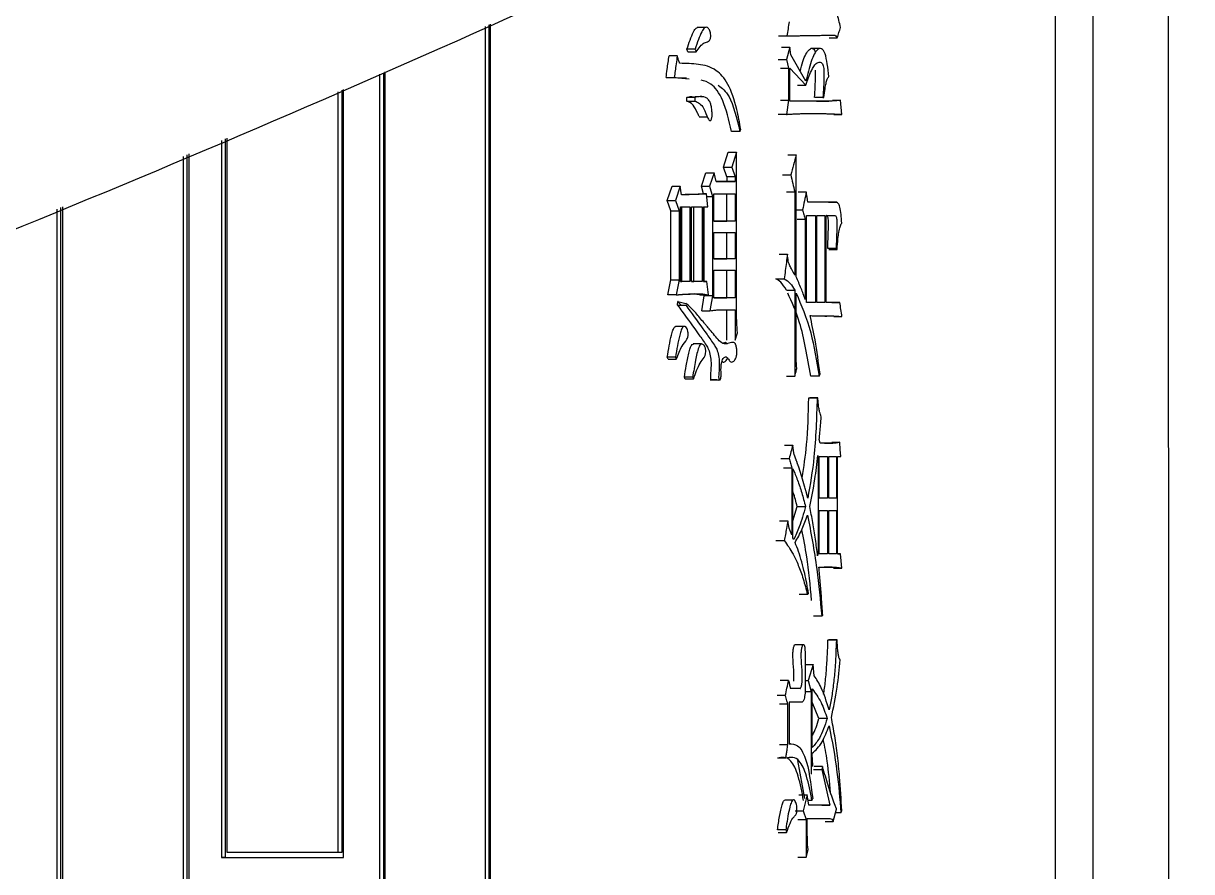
# Model space of a CAD drawing. Header units: millimetres. Extents: x 2003 to 4439, y 563 to 2285.
# Drawn here: x 2882.99 to 2896.36, y 742.17 to 751.88 of the extents above; entities that cross this region are included whole.
import ezdxf

# ---------------------------------------------------------------- set-up
doc = ezdxf.new("R2010")
doc.units = ezdxf.units.MM

msp = doc.modelspace()

# ---------------------------------------------------------------- linework, layer by layer
at = {"color": 7, "linetype": 'Continuous', "lineweight": 25}
for p, q in [((2896.088, 755.603), (2896.09, 726.866)), ((2895.223, 755.159), (2895.226, 726.867)), ((2894.798, 728.04), (2894.798, 754.94)), ((2888.27, 751.84), (2888.27, 740.257)), ((2888.315, 751.861), (2888.315, 740.257)), ((2888.334, 740.207), (2888.334, 751.87)), ((2890.792, 751.83), (2890.696, 751.83)), ((2891.629, 751.734), (2891.724, 751.734)), ((2892.207, 751.712), (2892.301, 751.712)), ((2890.675, 751.582), (2890.581, 751.582)), ((2890.591, 751.55), (2890.581, 751.582)), ((2890.675, 751.582), (2890.685, 751.55)), ((2891.661, 751.604), (2891.756, 751.604)), ((2891.756, 751.604), (2891.718, 751.463)), ((2891.771, 751.517), (2891.756, 751.604)), ((2892.098, 751.589), (2892.004, 751.589)), ((2890.47, 751.506), (2890.376, 751.506)), ((2891.623, 751.463), (2891.718, 751.463)), ((2891.718, 751.463), (2891.744, 751.366)), ((2891.941, 751.214), (2891.771, 751.517)), ((2887.063, 751.294), (2887.063, 740.207)), ((2887.108, 751.312), (2887.108, 740.207)), ((2887.128, 740.257), (2887.128, 751.321)), ((2891.744, 751.366), (2891.744, 750.998)), ((2891.759, 751.366), (2891.941, 751.171)), ((2891.759, 750.987), (2891.759, 751.366)), ((2890.342, 751.258), (2890.435, 751.258)), ((2890.574, 751.25), (2890.342, 751.258)), ((2890.435, 751.258), (2890.607, 751.242)), ((2891.846, 751.171), (2891.941, 751.171)), ((2886.587, 751.094), (2886.586, 742.386)), ((2886.631, 751.113), (2886.631, 742.386)), ((2886.652, 742.33), (2886.652, 751.122)), ((2890.672, 751.03), (2890.578, 751.03)), ((2890.578, 750.987), (2890.578, 751.03)), ((2890.719, 751.037), (2890.67, 751.037)), ((2890.672, 751.03), (2890.672, 750.987)), ((2890.765, 751.037), (2890.736, 751.037)), ((2891.744, 750.998), (2891.721, 750.836)), ((2892.137, 751.03), (2892.043, 751.03)), ((2892.137, 751.03), (2892.148, 751.03)), ((2892.245, 750.998), (2892.338, 750.998)), ((2892.354, 750.836), (2892.338, 750.998)), ((2890.578, 750.987), (2890.672, 750.987)), ((2892.203, 750.987), (2891.759, 750.987)), ((2892.061, 750.987), (2892.107, 750.987)), ((2892.109, 750.987), (2892.203, 750.987)), ((2890.719, 750.809), (2890.814, 750.809)), ((2891.721, 750.836), (2891.626, 750.836)), ((2892.261, 750.836), (2892.354, 750.836)), ((2891.187, 750.641), (2891.092, 750.641)), ((2885.255, 750.538), (2885.255, 742.33)), ((2885.298, 750.556), (2885.298, 742.33)), ((2885.321, 742.386), (2885.321, 750.565)), ((2884.818, 750.355), (2884.818, 740.307)), ((2884.861, 740.307), (2884.862, 750.373)), ((2884.884, 740.257), (2884.884, 750.383)), ((2891, 750.23), (2891.054, 750.403)), ((2891.054, 750.403), (2891.149, 750.403)), ((2891.149, 750.403), (2891.095, 750.23)), ((2891.149, 748.553), (2891.149, 750.403)), ((2891.734, 750.371), (2891.829, 750.371)), ((2891.829, 748.975), (2891.829, 750.371)), ((2891, 750.23), (2891.095, 750.23)), ((2891.038, 750.122), (2891, 750.23)), ((2891.095, 750.23), (2891.133, 750.122)), ((2890.746, 750.014), (2890.798, 750.165)), ((2890.798, 750.165), (2890.892, 750.165)), ((2890.892, 750.165), (2890.84, 750.014)), ((2890.915, 750.068), (2890.892, 750.165)), ((2891.133, 750.122), (2891.038, 750.122)), ((2891.038, 750.122), (2891.038, 750.068)), ((2891.038, 750.068), (2891.133, 750.068)), ((2891.133, 750.122), (2891.133, 750.068)), ((2891.673, 750.143), (2891.768, 750.143)), ((2890.355, 749.851), (2890.41, 750.014)), ((2890.41, 750.014), (2890.503, 750.014)), ((2890.503, 750.014), (2890.449, 749.851)), ((2890.517, 749.916), (2890.503, 750.014)), ((2890.746, 750.014), (2890.84, 750.014)), ((2890.77, 749.927), (2890.746, 750.014)), ((2890.84, 750.014), (2890.873, 749.895)), ((2891.72, 749.949), (2891.814, 749.949)), ((2891.814, 749.949), (2891.814, 748.997)), ((2891.852, 749.949), (2891.946, 749.949)), ((2890.355, 749.851), (2890.449, 749.851)), ((2890.396, 749.732), (2890.355, 749.851)), ((2890.449, 749.851), (2890.49, 749.732)), ((2890.71, 749.927), (2890.804, 749.927)), ((2890.82, 749.776), (2890.804, 749.927)), ((2890.807, 749.895), (2890.873, 749.895)), ((2890.873, 749.895), (2890.873, 748.759)), ((2890.889, 749.613), (2890.889, 749.927)), ((2890.889, 749.927), (2891.133, 749.927)), ((2891.038, 749.613), (2891.038, 749.927)), ((2891.133, 749.927), (2891.133, 749.613)), ((2892.293, 749.83), (2891.963, 749.83)), ((2892.199, 749.83), (2892.293, 749.83)), ((2883.37, 749.75), (2883.37, 740.257)), ((2883.412, 749.768), (2883.412, 740.257)), ((2883.436, 749.778), (2883.436, 740.307)), ((2890.396, 749.732), (2890.49, 749.732)), ((2890.396, 748.943), (2890.396, 749.732)), ((2890.49, 749.732), (2890.49, 748.943)), ((2890.507, 748.921), (2890.507, 749.776)), ((2890.507, 749.776), (2890.615, 749.776)), ((2890.521, 748.921), (2890.521, 749.776)), ((2890.615, 749.776), (2890.615, 748.921)), ((2890.631, 748.921), (2890.632, 749.776)), ((2890.632, 749.776), (2890.755, 749.776)), ((2890.66, 748.921), (2890.66, 749.776)), ((2890.755, 749.776), (2890.755, 748.921)), ((2890.771, 749.776), (2890.82, 749.776)), ((2890.771, 748.921), (2890.771, 749.776)), ((2890.778, 748.921), (2890.778, 749.776)), ((2891.829, 749.743), (2891.903, 749.743)), ((2891.949, 748.683), (2891.949, 749.678)), ((2891.949, 749.678), (2892.051, 749.678)), ((2892.051, 749.678), (2892.051, 748.683)), ((2892.065, 748.683), (2892.065, 749.678)), ((2892.065, 749.678), (2892.159, 749.678)), ((2892.159, 749.678), (2892.159, 748.683)), ((2892.173, 749.678), (2892.274, 749.678)), ((2892.173, 748.683), (2892.173, 749.678)), ((2892.178, 749.678), (2892.274, 749.678)), ((2891.133, 749.613), (2890.889, 749.613)), ((2890.889, 749.613), (2891.038, 749.613)), ((2891.133, 749.613), (2891.038, 749.613)), ((2891.841, 749.635), (2891.935, 749.635)), ((2891.935, 749.635), (2891.935, 748.716)), ((2890.889, 749.181), (2890.889, 749.484)), ((2890.889, 749.484), (2891.133, 749.484)), ((2891.038, 749.181), (2891.038, 749.484)), ((2891.133, 749.484), (2891.133, 749.181)), ((2892.287, 749.3), (2892.194, 749.3)), ((2892.205, 749.289), (2892.298, 749.289)), ((2892.287, 749.3), (2892.298, 749.289)), ((2891.133, 749.181), (2890.889, 749.181)), ((2890.889, 749.181), (2891.038, 749.181)), ((2891.133, 749.181), (2891.038, 749.181)), ((2891.635, 749.235), (2891.73, 749.235)), ((2890.889, 748.737), (2890.889, 749.051)), ((2890.889, 749.051), (2891.133, 749.051)), ((2891.038, 748.737), (2891.038, 749.051)), ((2891.133, 749.051), (2891.133, 748.737)), ((2890.362, 748.77), (2890.396, 748.943)), ((2890.396, 748.943), (2890.49, 748.943)), ((2890.49, 748.943), (2890.456, 748.77)), ((2890.615, 748.921), (2890.507, 748.921)), ((2890.507, 748.921), (2890.521, 748.921)), ((2890.615, 748.921), (2890.521, 748.921)), ((2890.755, 748.921), (2890.631, 748.921)), ((2890.631, 748.921), (2890.66, 748.921)), ((2890.755, 748.921), (2890.66, 748.921)), ((2890.807, 748.921), (2890.771, 748.921)), ((2890.771, 748.921), (2890.807, 748.921)), ((2890.827, 748.77), (2890.807, 748.921)), ((2891.599, 748.953), (2891.694, 748.953)), ((2890.456, 748.77), (2890.362, 748.77)), ((2890.67, 748.78), (2890.764, 748.78)), ((2890.733, 748.77), (2890.827, 748.77)), ((2890.749, 748.586), (2890.778, 748.759)), ((2890.764, 748.78), (2890.827, 748.77)), ((2890.778, 748.759), (2890.778, 748.77)), ((2890.873, 748.759), (2890.778, 748.759)), ((2890.873, 748.759), (2890.843, 748.586)), ((2891.133, 748.737), (2890.889, 748.737)), ((2890.889, 748.737), (2891.038, 748.737)), ((2891.133, 748.737), (2891.038, 748.737)), ((2891.72, 748.824), (2891.814, 748.824)), ((2891.814, 748.824), (2891.814, 747.839)), ((2891.829, 748.142), (2891.829, 748.791)), ((2890.474, 748.651), (2890.477, 748.694)), ((2890.477, 748.694), (2890.569, 748.672)), ((2891.038, 748.25), (2891.038, 748.597)), ((2891.133, 748.597), (2891.133, 748.25)), ((2892.051, 748.683), (2891.949, 748.683)), ((2892.051, 748.683), (2891.957, 748.683)), ((2892.159, 748.683), (2892.065, 748.683)), ((2892.159, 748.683), (2892.065, 748.683)), ((2892.33, 748.683), (2892.173, 748.683)), ((2892.237, 748.683), (2892.33, 748.683)), ((2890.749, 748.586), (2890.843, 748.586)), ((2892.261, 748.521), (2892.354, 748.521)), ((2890.543, 748.407), (2890.449, 748.407)), ((2891.133, 748.25), (2891.158, 748.337)), ((2890.748, 748.208), (2890.653, 748.208)), ((2890.366, 748.034), (2890.355, 748.056)), ((2890.366, 748.034), (2890.459, 748.034)), ((2890.449, 748.056), (2890.459, 748.034)), ((2890.645, 747.828), (2890.551, 747.828)), ((2890.561, 747.807), (2890.655, 747.807)), ((2890.921, 747.796), (2890.856, 747.796)), ((2891.72, 747.839), (2891.814, 747.839)), ((2892.093, 747.839), (2891.999, 747.839)), ((2892.093, 747.839), (2892.104, 747.861)), ((2891.976, 747.591), (2892.07, 747.591)), ((2892.079, 747.591), (2891.985, 747.591)), ((2892.079, 747.591), (2892.07, 747.591)), ((2891.696, 747.05), (2891.791, 747.05)), ((2892.106, 747.071), (2892.095, 747.115)), ((2892.249, 747.071), (2892.106, 747.071)), ((2892.156, 747.071), (2892.249, 747.071)), ((2892.237, 747.082), (2892.33, 747.082)), ((2891.655, 746.898), (2891.75, 746.898)), ((2892.081, 746.898), (2892.081, 745.817)), ((2892.095, 746.444), (2892.095, 746.92)), ((2892.095, 746.92), (2892.189, 746.92)), ((2892.189, 746.92), (2892.189, 746.444)), ((2892.203, 746.444), (2892.203, 746.92)), ((2892.203, 746.92), (2892.29, 746.92)), ((2892.29, 746.92), (2892.29, 746.444)), ((2892.303, 746.92), (2892.341, 746.92)), ((2892.303, 745.806), (2892.303, 746.92)), ((2891.685, 746.79), (2891.779, 746.79)), ((2891.779, 746.79), (2891.779, 746.022)), ((2891.794, 745.99), (2891.794, 746.779)), ((2891.794, 746.183), (2891.842, 746.347)), ((2891.843, 746.347), (2891.938, 746.347)), ((2892.189, 746.444), (2892.095, 746.444)), ((2892.189, 746.444), (2892.096, 746.444)), ((2892.29, 746.444), (2892.203, 746.444)), ((2892.29, 746.444), (2892.203, 746.444)), ((2892.095, 745.806), (2892.095, 746.303)), ((2892.095, 746.303), (2892.189, 746.303)), ((2892.189, 746.303), (2892.189, 745.806)), ((2892.203, 745.806), (2892.203, 746.303)), ((2892.203, 746.303), (2892.29, 746.303)), ((2892.29, 746.303), (2892.29, 745.806)), ((2891.641, 746.184), (2891.735, 746.184)), ((2891.802, 745.968), (2891.794, 745.99)), ((2892.081, 745.817), (2892.071, 745.817)), ((2892.081, 745.817), (2892.076, 745.784)), ((2892.189, 745.806), (2892.095, 745.806)), ((2892.189, 745.806), (2892.096, 745.806)), ((2892.29, 745.806), (2892.203, 745.806)), ((2892.29, 745.806), (2892.203, 745.806)), ((2892.338, 745.806), (2892.303, 745.806)), ((2892.303, 745.806), (2892.338, 745.806)), ((2892.09, 745.654), (2892.244, 745.654)), ((2892.244, 745.654), (2892.15, 745.654)), ((2892.258, 745.643), (2892.351, 745.643)), ((2891.96, 745.341), (2891.866, 745.341)), ((2891.96, 745.341), (2891.972, 745.351)), ((2892.123, 745.092), (2892.134, 745.103)), ((2891.91, 744.765), (2891.815, 744.765)), ((2892.196, 744.821), (2892.29, 744.821)), ((2892.298, 744.821), (2892.205, 744.821)), ((2892.298, 744.821), (2892.29, 744.821)), ((2891.929, 744.54), (2892.023, 744.54)), ((2891.935, 744.464), (2891.935, 744.291)), ((2892.023, 744.54), (2891.969, 744.356)), ((2892.037, 744.41), (2892.023, 744.54)), ((2891.744, 744.356), (2891.649, 744.356)), ((2891.935, 744.356), (2891.969, 744.356)), ((2891.969, 744.356), (2892, 744.226)), ((2891.706, 744.183), (2891.611, 744.183)), ((2891.762, 744.27), (2891.872, 744.27)), ((2891.777, 744.27), (2891.872, 744.27)), ((2892, 744.226), (2891.932, 744.226)), ((2892, 744.226), (2892, 743.285)), ((2892.014, 743.588), (2892.014, 744.259)), ((2891.735, 744.086), (2891.641, 744.086)), ((2891.735, 743.621), (2891.735, 744.086)), ((2891.889, 744.107), (2891.75, 744.107)), ((2891.75, 744.107), (2891.75, 743.631)), ((2892.09, 743.923), (2892.014, 744.107)), ((2892.186, 743.923), (2892.093, 743.923)), ((2891.766, 743.632), (2891.75, 743.632)), ((2891.712, 743.469), (2891.617, 743.469)), ((2891.844, 743.439), (2891.924, 743.004)), ((2892.029, 743.339), (2892.123, 743.339)), ((2892.131, 743.372), (2892.038, 743.372)), ((2892.131, 743.372), (2892.123, 743.339)), ((2892.123, 743.339), (2892.216, 742.928)), ((2891.794, 742.988), (2891.699, 742.988)), ((2891.86, 743.047), (2891.955, 743.047)), ((2891.955, 743.047), (2891.912, 742.863)), ((2891.977, 742.928), (2891.955, 743.047)), ((2892.011, 742.982), (2891.967, 742.982)), ((2892.011, 742.982), (2892.02, 743.004)), ((2891.818, 742.863), (2891.912, 742.863)), ((2891.912, 742.863), (2891.943, 742.766)), ((2892.216, 742.928), (2891.977, 742.928)), ((2892.123, 742.928), (2892.216, 742.928)), ((2892.255, 742.744), (2892.292, 742.885)), ((2892.343, 742.842), (2892.351, 742.863)), ((2891.943, 742.766), (2891.943, 742.333)), ((2891.957, 742.777), (2892.216, 742.777)), ((2891.957, 742.636), (2891.957, 742.777)), ((2892.123, 742.777), (2892.216, 742.777)), ((2892.161, 742.744), (2892.255, 742.744)), ((2892.343, 742.842), (2892.281, 742.842)), ((2891.712, 742.647), (2891.617, 742.647)), ((2891.626, 742.615), (2891.721, 742.615)), ((2885.255, 742.33), (2886.607, 742.33)), ((2885.298, 742.33), (2885.255, 742.33)), ((2886.631, 742.386), (2886.586, 742.386)), ((2886.607, 742.33), (2886.652, 742.33)), ((2891.943, 742.333), (2891.966, 742.42))]:
    msp.add_line(p, q, dxfattribs=at)
at = {"color": 7, "linetype": 'Continuous', "lineweight": 25, "flags": 128}
for points in [[(2890.591, 751.55), (2890.632, 751.55), (2890.658, 751.55), (2890.685, 751.55)], [(2891.65, 751.366), (2891.697, 751.366), (2891.744, 751.366)], [(2891.65, 750.998), (2891.697, 750.998), (2891.744, 750.998)], [(2891.187, 750.641), (2891.191, 750.652), (2891.196, 750.663)], [(2891.963, 749.83), (2891.955, 749.889), (2891.946, 749.949)], [(2890.474, 748.651), (2890.516, 748.651), (2890.542, 748.651), (2890.568, 748.651)], [(2890.449, 748.056), (2890.414, 748.056), (2890.385, 748.056), (2890.355, 748.056)], [(2890.561, 747.807), (2890.558, 747.812), (2890.556, 747.818), (2890.551, 747.828)], [(2890.645, 747.828), (2890.647, 747.823), (2890.651, 747.815), (2890.655, 747.807)], [(2891.808, 746.941), (2891.801, 746.985), (2891.796, 747.018), (2891.791, 747.05)], [(2892.341, 746.92), (2892.335, 747.001), (2892.33, 747.082)], [(2892.079, 746.931), (2892.08, 746.914), (2892.081, 746.898)], [(2891.75, 746.098), (2891.743, 746.141), (2891.735, 746.184)], [(2891.599, 745.957), (2891.623, 745.957), (2891.647, 745.957), (2891.694, 745.957)], [(2892.351, 745.643), (2892.345, 745.725), (2892.338, 745.806)], [(2892.123, 745.092), (2892.084, 745.092), (2892.056, 745.092), (2892.029, 745.092)], [(2891.735, 743.621), (2891.711, 743.621), (2891.687, 743.621), (2891.641, 743.621)], [(2891.849, 742.766), (2891.895, 742.766), (2891.943, 742.766)], [(2891.712, 742.647), (2891.716, 742.631), (2891.721, 742.615)], [(2891.849, 742.333), (2891.872, 742.333), (2891.896, 742.333), (2891.943, 742.333)]]:
    msp.add_lwpolyline(points, dxfattribs=at)
at = {"color": 7, "linetype": 'Continuous', "lineweight": 25}
for points, knots in [([(2818.188, 736.933), (2820.748, 736.958), (2824.328, 736.993), (2829.598, 737.272), (2834.062, 737.607), (2839.378, 738.173), (2844.947, 738.946), (2850.76, 739.956), (2856.732, 741.212), (2862.808, 742.723), (2868.946, 744.493), (2875.111, 746.527), (2881.274, 748.827), (2887.411, 751.392), (2893.499, 754.223), (2899.519, 757.316), (2905.452, 760.671), (2911.281, 764.283), (2916.991, 768.149), (2922.566, 772.263), (2927.993, 776.62), (2933.259, 781.214), (2938.35, 786.039), (2943.255, 791.086), (2947.962, 796.349), (2952.46, 801.819), (2956.738, 807.488), (2960.787, 813.345), (2964.597, 819.381), (2968.158, 825.587), (2971.463, 831.952), (2974.504, 838.464), (2977.273, 845.114), (2979.764, 851.888), (2981.969, 858.776), (2983.884, 865.765), (2985.502, 872.842), (2986.82, 879.996), (2987.833, 887.213), (2988.538, 894.48), (2988.93, 901.784), (2989.009, 909.112), (2988.772, 916.45), (2988.218, 923.785), (2987.346, 931.102), (2986.156, 938.39), (2984.648, 945.632), (2982.823, 952.817), (2980.682, 959.93), (2978.228, 966.957), (2975.463, 973.886), (2972.391, 980.702), (2969.014, 987.393), (2965.336, 993.945), (2961.362, 1000.345), (2957.097, 1006.58), (2952.546, 1012.638), (2947.714, 1018.506), (2942.607, 1024.173), (2937.23, 1029.625), (2931.784, 1034.673), (2926.31, 1039.325), (2920.852, 1043.595), (2915.227, 1047.637), (2909.446, 1051.445), (2903.518, 1055.013), (2897.456, 1058.335), (2891.27, 1061.406), (2884.973, 1064.219), (2878.58, 1066.771), (2872.105, 1069.057), (2865.567, 1071.073), (2858.992, 1072.816), (2852.419, 1074.281), (2845.925, 1075.462), (2839.636, 1076.359), (2834.112, 1076.943), (2829.229, 1077.31), (2824.405, 1077.55), (2818.431, 1077.667), (2812.914, 1077.557), (2807.645, 1077.285), (2803.18, 1076.948), (2797.864, 1076.383), (2792.295, 1075.609), (2786.482, 1074.599), (2780.511, 1073.343), (2774.435, 1071.833), (2768.297, 1070.062), (2762.131, 1068.028), (2755.968, 1065.728), (2749.831, 1063.163), (2743.743, 1060.333), (2737.723, 1057.239), (2731.791, 1053.884), (2725.962, 1050.272), (2720.252, 1046.407), (2714.676, 1042.292), (2709.249, 1037.935), (2703.983, 1033.341), (2698.892, 1028.516), (2693.987, 1023.469), (2689.28, 1018.206), (2684.782, 1012.736), (2680.504, 1007.068), (2676.455, 1001.21), (2672.646, 995.174), (2669.084, 988.968), (2665.779, 982.603), (2662.737, 976.091), (2659.975, 969.44), (2657.638, 963.158), (2656.359, 959.053), (2655.796, 957.244)], [0, 0, 0, 0, 0.0102074, 0.014274, 0.021037, 0.0280561, 0.0355867, 0.0434511, 0.0515783, 0.0599113, 0.0684099, 0.0770439, 0.085791, 0.0946336, 0.1035582, 0.112554, 0.1216124, 0.1307262, 0.1398897, 0.1490979, 0.1583469, 0.1676331, 0.1769537, 0.1863062, 0.1956884, 0.2050985, 0.2145348, 0.2239961, 0.233481, 0.2429885, 0.2525178, 0.262068, 0.2716385, 0.2812287, 0.2908382, 0.3004664, 0.3101132, 0.3197782, 0.3294613, 0.3391624, 0.3488814, 0.3586183, 0.3683733, 0.3781464, 0.387938, 0.3977483, 0.4075776, 0.4174265, 0.4272956, 0.4371854, 0.4470968, 0.4570307, 0.4669882, 0.4769704, 0.486979, 0.4970156, 0.5070822, 0.5171812, 0.5273154, 0.5374882, 0.5477037, 0.5569145, 0.5661226, 0.5753266, 0.5845258, 0.5937191, 0.6029052, 0.6120821, 0.6212471, 0.6303962, 0.6395236, 0.6486197, 0.6576679, 0.6666375, 0.6754633, 0.6839789, 0.6919633, 0.6976055, 0.7035012, 0.7112199, 0.7214273, 0.7254939, 0.7322569, 0.739276, 0.7468066, 0.754671, 0.7627982, 0.7711312, 0.7796298, 0.7882638, 0.7970109, 0.8058535, 0.8147781, 0.8237739, 0.8328323, 0.8419461, 0.8511096, 0.8603178, 0.8695668, 0.878853, 0.8881736, 0.8975261, 0.9069083, 0.9163184, 0.9257547, 0.935216, 0.9447009, 0.9542084, 0.9637377, 0.9732879, 0.9828584, 0.9924486, 1, 1, 1, 1]), ([(2892.338, 751.831), (2892.325, 751.885), (2892.299, 751.99), (2892.264, 752.157), (2892.243, 752.271), (2892.233, 752.329)], [0, 0, 0, 0, 0.347854, 0.67337, 1, 1, 1, 1]), ([(2890.581, 751.582), (2890.593, 751.618), (2890.616, 751.689), (2890.651, 751.773), (2890.679, 751.822), (2890.694, 751.826), (2890.697, 751.827)], [0, 0, 0, 0, 0.3465962, 0.6953672, 0.9290108, 1, 1, 1, 1]), ([(2890.685, 751.55), (2890.7, 751.572), (2890.73, 751.618), (2890.779, 751.659), (2890.816, 751.662), (2890.839, 751.681), (2890.847, 751.693), (2890.851, 751.709), (2890.853, 751.725), (2890.852, 751.746), (2890.85, 751.77), (2890.843, 751.795), (2890.829, 751.82), (2890.808, 751.837), (2890.779, 751.827), (2890.746, 751.778), (2890.711, 751.69), (2890.687, 751.62), (2890.675, 751.582), (2890.675, 751.582)], [0, 0, 0, 0, 0.122963, 0.247031, 0.370505, 0.395962, 0.421667, 0.433716, 0.445798, 0.461982, 0.485013, 0.50855, 0.540716, 0.603687, 0.664288, 0.751122, 0.871606, 0.999878, 1, 1, 1, 1]), ([(2891.75, 751.896), (2891.746, 751.869), (2891.737, 751.815), (2891.728, 751.761), (2891.724, 751.734)], [0, 0, 0, 0, 0.4999995, 1, 1, 1, 1]), ([(2892.301, 751.712), (2892.307, 751.732), (2892.319, 751.771), (2892.332, 751.811), (2892.338, 751.831)], [0, 0, 0, 0, 0.499999, 1, 1, 1, 1]), ([(2891.724, 751.734), (2891.743, 751.734), (2891.782, 751.735), (2891.839, 751.736), (2891.896, 751.737), (2891.943, 751.738), (2891.99, 751.738), (2892.036, 751.739), (2892.091, 751.74), (2892.137, 751.741), (2892.179, 751.743), (2892.21, 751.743), (2892.239, 751.744), (2892.253, 751.744), (2892.26, 751.744)], [0, 0, 0, 0, 0.1040227, 0.2080454, 0.3120681, 0.4160908, 0.4681022, 0.5721249, 0.6761476, 0.7801703, 0.8321816, 0.9160906, 0.9580452, 1, 1, 1, 1]), ([(2892.26, 751.744), (2892.268, 751.743), (2892.282, 751.74), (2892.295, 751.721), (2892.301, 751.712)], [0, 0, 0, 0, 0.557581, 1, 1, 1, 1]), ([(2891.876, 751.329), (2891.886, 751.368), (2891.914, 751.482), (2891.967, 751.577), (2892.021, 751.603), (2892.043, 751.564), (2892.051, 751.548)], [0, 0, 0, 0, 0.215613, 0.638466, 0.853974, 1, 1, 1, 1]), ([(2892.203, 751.268), (2892.198, 751.317), (2892.189, 751.414), (2892.163, 751.542), (2892.121, 751.599), (2892.063, 751.581), (2891.997, 751.45), (2891.96, 751.294), (2891.941, 751.214)], [0, 0, 0, 0, 0.127311, 0.25064, 0.376347, 0.501102, 0.745819, 1, 1, 1, 1]), ([(2890.342, 751.258), (2890.346, 751.289), (2890.354, 751.346), (2890.365, 751.429), (2890.372, 751.481), (2890.376, 751.506)], [0, 0, 0, 0, 0.377799, 0.688899, 1, 1, 1, 1]), ([(2890.47, 751.506), (2890.465, 751.475), (2890.457, 751.418), (2890.446, 751.335), (2890.439, 751.283), (2890.435, 751.258)], [0, 0, 0, 0, 0.377734, 0.688867, 1, 1, 1, 1]), ([(2890.497, 751.42), (2890.493, 751.432), (2890.486, 751.453), (2890.477, 751.482), (2890.472, 751.498), (2890.47, 751.506)], [0, 0, 0, 0, 0.432505, 0.716252, 1, 1, 1, 1]), ([(2891.196, 750.663), (2891.182, 750.74), (2891.146, 750.942), (2891.054, 751.206), (2890.898, 751.372), (2890.711, 751.415), (2890.569, 751.418), (2890.497, 751.42)], [0, 0, 0, 0, 0.1126392, 0.2928879, 0.4749547, 0.7356452, 1, 1, 1, 1]), ([(2891.941, 751.171), (2891.961, 751.229), (2891.997, 751.333), (2892.055, 751.423), (2892.097, 751.435), (2892.123, 751.428), (2892.135, 751.406), (2892.144, 751.377), (2892.149, 751.331), (2892.148, 751.212), (2892.142, 751.11), (2892.137, 751.03)], [0, 0, 0, 0, 0.23749, 0.42213, 0.564767, 0.621672, 0.660735, 0.693272, 0.725999, 0.787152, 1, 1, 1, 1]), ([(2892.041, 751.03), (2892.046, 751.111), (2892.051, 751.207), (2892.053, 751.314), (2892.051, 751.337), (2892.051, 751.343)], [0, 0, 0, 0, 0.779722, 0.936775, 1, 1, 1, 1]), ([(2892.148, 751.03), (2892.152, 751.065), (2892.158, 751.121), (2892.171, 751.191), (2892.186, 751.24), (2892.197, 751.259), (2892.203, 751.268)], [0, 0, 0, 0, 0.348649, 0.570981, 0.788219, 1, 1, 1, 1]), ([(2891.092, 750.641), (2891.061, 750.769), (2891, 751.02), (2890.868, 751.192), (2890.78, 751.218), (2890.743, 751.229)], [0, 0, 0, 0, 0.372916, 0.733547, 1, 1, 1, 1]), ([(2890.939, 751.169), (2890.982, 751.136), (2891.086, 751.056), (2891.15, 750.794), (2891.187, 750.641)], [0, 0, 0, 0, 0.4182515, 1, 1, 1, 1]), ([(2890.578, 751.03), (2890.595, 751.035), (2890.627, 751.043), (2890.657, 751.035), (2890.671, 751.032)], [0, 0, 0, 0, 0.573402, 1, 1, 1, 1]), ([(2890.672, 750.987), (2890.689, 750.98), (2890.725, 750.967), (2890.778, 750.908), (2890.808, 750.817), (2890.831, 750.772), (2890.842, 750.762), (2890.852, 750.765), (2890.86, 750.777), (2890.865, 750.794), (2890.868, 750.816), (2890.869, 750.851), (2890.865, 750.898), (2890.856, 750.946), (2890.839, 750.99), (2890.797, 751.04), (2890.739, 751.042), (2890.691, 751.034), (2890.672, 751.03)], [0, 0, 0, 0, 0.115518, 0.231634, 0.360314, 0.38877, 0.411137, 0.433609, 0.45467, 0.468652, 0.482629, 0.505933, 0.545458, 0.585905, 0.62732, 0.690876, 0.874624, 1, 1, 1, 1]), ([(2892.338, 750.998), (2892.319, 750.995), (2892.287, 750.99), (2892.242, 750.988), (2892.216, 750.987), (2892.203, 750.987)], [0, 0, 0, 0, 0.427543, 0.713753, 1, 1, 1, 1]), ([(2890.72, 750.811), (2890.714, 750.822), (2890.693, 750.87), (2890.649, 750.962), (2890.603, 750.978), (2890.578, 750.987)], [0, 0, 0, 0, 0.12447, 0.525331, 1, 1, 1, 1]), ([(2891.721, 750.836), (2891.724, 750.836), (2891.732, 750.836), (2891.743, 750.837), (2891.757, 750.838), (2891.775, 750.839), (2891.797, 750.84), (2891.819, 750.841), (2891.84, 750.842), (2891.862, 750.843), (2891.883, 750.844), (2891.901, 750.845), (2891.919, 750.845), (2891.937, 750.846), (2891.958, 750.846), (2891.975, 750.847), (2891.989, 750.847), (2892, 750.847), (2892.011, 750.847), (2892.021, 750.847), (2892.03, 750.847), (2892.037, 750.847), (2892.042, 750.847), (2892.047, 750.847), (2892.052, 750.847), (2892.057, 750.847), (2892.06, 750.847), (2892.064, 750.847), (2892.068, 750.847), (2892.073, 750.847), (2892.078, 750.847), (2892.084, 750.846), (2892.089, 750.846), (2892.094, 750.846), (2892.101, 750.846), (2892.11, 750.846), (2892.12, 750.846), (2892.13, 750.845), (2892.141, 750.845), (2892.151, 750.845), (2892.161, 750.845), (2892.175, 750.844), (2892.192, 750.843), (2892.212, 750.843), (2892.233, 750.842), (2892.253, 750.841), (2892.27, 750.84), (2892.283, 750.839), (2892.293, 750.839), (2892.303, 750.838), (2892.313, 750.838), (2892.323, 750.837), (2892.333, 750.837), (2892.344, 750.836), (2892.351, 750.836), (2892.354, 750.836)], [0, 0, 0, 0, 0.016501, 0.033002, 0.049503, 0.082504, 0.115506, 0.148508, 0.18151, 0.214512, 0.247513, 0.280515, 0.297016, 0.330018, 0.36302, 0.396021, 0.412522, 0.429023, 0.445524, 0.462025, 0.478526, 0.486776, 0.495027, 0.503277, 0.511528, 0.519778, 0.523903, 0.528029, 0.536279, 0.54453, 0.55278, 0.56103, 0.569281, 0.577531, 0.585782, 0.602283, 0.618784, 0.635284, 0.651785, 0.668286, 0.684787, 0.701288, 0.73429, 0.767292, 0.800293, 0.833295, 0.866297, 0.882798, 0.899299, 0.9158, 0.932301, 0.948801, 0.965302, 0.982651, 1, 1, 1, 1]), ([(2891.829, 750.371), (2891.818, 750.333), (2891.798, 750.257), (2891.778, 750.181), (2891.768, 750.143)], [0, 0, 0, 0, 0.5, 1, 1, 1, 1]), ([(2891.133, 750.068), (2891.101, 750.068), (2891.029, 750.068), (2890.956, 750.068), (2890.915, 750.068)], [0, 0, 0, 0, 0.44202, 1, 1, 1, 1]), ([(2890.915, 750.068), (2890.916, 750.068), (2890.957, 750.068), (2890.998, 750.068), (2891.038, 750.068)], [0, 0, 0, 0, 0.020471, 1, 1, 1, 1]), ([(2891.768, 750.143), (2891.775, 750.111), (2891.791, 750.046), (2891.806, 749.981), (2891.814, 749.949)], [0, 0, 0, 0, 0.500001, 1, 1, 1, 1]), ([(2891.946, 749.949), (2891.939, 749.914), (2891.925, 749.846), (2891.911, 749.777), (2891.903, 749.743)], [0, 0, 0, 0, 0.499999, 1, 1, 1, 1]), ([(2890.804, 749.927), (2890.802, 749.927), (2890.798, 749.926), (2890.79, 749.926), (2890.781, 749.925), (2890.773, 749.924), (2890.767, 749.924), (2890.763, 749.923), (2890.758, 749.923), (2890.753, 749.922), (2890.749, 749.922), (2890.744, 749.922), (2890.74, 749.922), (2890.73, 749.921), (2890.698, 749.919), (2890.661, 749.918), (2890.628, 749.917), (2890.619, 749.917), (2890.614, 749.917), (2890.61, 749.917), (2890.605, 749.917), (2890.6, 749.917), (2890.596, 749.917), (2890.591, 749.917), (2890.586, 749.917), (2890.582, 749.917), (2890.577, 749.917), (2890.572, 749.917), (2890.567, 749.917), (2890.563, 749.917), (2890.559, 749.917), (2890.556, 749.916), (2890.553, 749.916), (2890.551, 749.916), (2890.549, 749.916), (2890.546, 749.916), (2890.544, 749.916), (2890.542, 749.916), (2890.539, 749.916), (2890.537, 749.916), (2890.535, 749.916), (2890.532, 749.916), (2890.53, 749.916), (2890.527, 749.916), (2890.525, 749.916), (2890.523, 749.916), (2890.52, 749.916), (2890.518, 749.916), (2890.517, 749.916)], [0, 0, 0, 0, 0.016204, 0.048613, 0.081022, 0.11343, 0.129634, 0.145839, 0.162043, 0.178247, 0.194452, 0.210656, 0.22686, 0.243065, 0.307882, 0.567153, 0.631971, 0.648175, 0.664379, 0.680584, 0.696788, 0.712992, 0.729197, 0.745401, 0.761605, 0.777809, 0.794014, 0.810218, 0.826422, 0.842627, 0.858831, 0.866933, 0.875035, 0.883137, 0.89124, 0.899342, 0.907444, 0.915546, 0.923648, 0.93175, 0.939853, 0.947955, 0.956057, 0.964159, 0.972261, 0.980363, 0.988466, 1, 1, 1, 1]), ([(2890.518, 749.917), (2890.536, 749.917), (2890.601, 749.918), (2890.664, 749.923), (2890.71, 749.927)], [0, 0, 0, 0, 0.2861994, 1, 1, 1, 1]), ([(2892.352, 749.592), (2892.347, 749.66), (2892.341, 749.753), (2892.313, 749.822), (2892.299, 749.827), (2892.293, 749.83)], [0, 0, 0, 0, 0.57516, 0.790026, 1, 1, 1, 1]), ([(2891.903, 749.743), (2891.909, 749.725), (2891.919, 749.689), (2891.93, 749.653), (2891.935, 749.635)], [0, 0, 0, 0, 0.500002, 1, 1, 1, 1]), ([(2892.191, 749.3), (2892.194, 749.372), (2892.198, 749.463), (2892.2, 749.571), (2892.201, 749.618), (2892.196, 749.651), (2892.191, 749.67), (2892.184, 749.677), (2892.18, 749.678), (2892.178, 749.678)], [0, 0, 0, 0, 0.508679, 0.635593, 0.762629, 0.824653, 0.884116, 0.942606, 1, 1, 1, 1]), ([(2892.274, 749.678), (2892.278, 749.678), (2892.284, 749.676), (2892.292, 749.656), (2892.299, 749.606), (2892.293, 749.479), (2892.29, 749.371), (2892.287, 749.3)], [0, 0, 0, 0, 0.1006488, 0.1620174, 0.226226, 0.4894859, 1, 1, 1, 1]), ([(2892.298, 749.289), (2892.301, 749.331), (2892.306, 749.4), (2892.318, 749.488), (2892.332, 749.554), (2892.345, 749.579), (2892.352, 749.592)], [0, 0, 0, 0, 0.348454, 0.571203, 0.789125, 1, 1, 1, 1]), ([(2891.73, 749.235), (2891.726, 749.204), (2891.718, 749.141), (2891.706, 749.048), (2891.698, 748.985), (2891.694, 748.953)], [0, 0, 0, 0, 0.331265, 0.665632, 1, 1, 1, 1]), ([(2891.814, 748.997), (2891.803, 749.018), (2891.785, 749.052), (2891.759, 749.099), (2891.738, 749.152), (2891.733, 749.207), (2891.73, 749.235)], [0, 0, 0, 0, 0.334928, 0.552034, 0.77193, 1, 1, 1, 1]), ([(2891.719, 748.824), (2891.697, 748.859), (2891.659, 748.921), (2891.617, 748.944), (2891.599, 748.953)], [0, 0, 0, 0, 0.5628346, 1, 1, 1, 1]), ([(2891.694, 748.953), (2891.718, 748.939), (2891.76, 748.914), (2891.797, 748.852), (2891.814, 748.824)], [0, 0, 0, 0, 0.556867, 1, 1, 1, 1]), ([(2891.935, 748.716), (2891.919, 748.759), (2891.895, 748.827), (2891.859, 748.911), (2891.839, 748.954), (2891.829, 748.975)], [0, 0, 0, 0, 0.460317, 0.729933, 1, 1, 1, 1]), ([(2890.456, 748.77), (2890.458, 748.77), (2890.46, 748.77), (2890.464, 748.77), (2890.468, 748.771), (2890.473, 748.771), (2890.478, 748.772), (2890.483, 748.772), (2890.488, 748.772), (2890.495, 748.773), (2890.503, 748.774), (2890.513, 748.774), (2890.523, 748.775), (2890.543, 748.777), (2890.566, 748.778), (2890.589, 748.779), (2890.6, 748.78), (2890.608, 748.78), (2890.616, 748.78), (2890.626, 748.78), (2890.636, 748.781), (2890.646, 748.781), (2890.655, 748.781), (2890.665, 748.781), (2890.675, 748.781), (2890.685, 748.781), (2890.693, 748.781), (2890.699, 748.781), (2890.704, 748.781), (2890.709, 748.781), (2890.714, 748.781), (2890.719, 748.781), (2890.723, 748.781), (2890.728, 748.781), (2890.733, 748.781), (2890.738, 748.781), (2890.743, 748.781), (2890.747, 748.781), (2890.75, 748.781), (2890.752, 748.781), (2890.755, 748.78), (2890.757, 748.78), (2890.759, 748.78), (2890.762, 748.78), (2890.763, 748.78), (2890.764, 748.78)], [0, 0, 0, 0, 0.015876, 0.023814, 0.03969, 0.055566, 0.071442, 0.087319, 0.103195, 0.119071, 0.150823, 0.182575, 0.214327, 0.246079, 0.373089, 0.436594, 0.468346, 0.484222, 0.515974, 0.547726, 0.579478, 0.611231, 0.642983, 0.674735, 0.706487, 0.738239, 0.769992, 0.785868, 0.801744, 0.81762, 0.833496, 0.849372, 0.865248, 0.881124, 0.897, 0.912877, 0.928753, 0.944629, 0.952567, 0.960505, 0.968443, 0.976381, 0.984319, 0.988288, 1, 1, 1, 1]), ([(2890.556, 748.778), (2890.582, 748.779), (2890.619, 748.78), (2890.669, 748.78), (2890.677, 748.78), (2890.682, 748.78), (2890.681, 748.78), (2890.681, 748.78)], [0, 0, 0, 0, 0.614445, 0.874941, 0.976381, 0.999372, 1, 1, 1, 1]), ([(2890.733, 748.77), (2890.727, 748.771), (2890.716, 748.773), (2890.695, 748.776), (2890.68, 748.779), (2890.67, 748.78)], [0, 0, 0, 0, 0.271354, 0.542709, 1, 1, 1, 1]), ([(2891.997, 747.839), (2891.959, 748.059), (2891.893, 748.446), (2891.781, 748.687), (2891.733, 748.791)], [0, 0, 0, 0, 0.567143, 1, 1, 1, 1]), ([(2891.829, 748.791), (2891.889, 748.653), (2891.999, 748.402), (2892.064, 748.013), (2892.093, 747.839)], [0, 0, 0, 0, 0.551948, 1, 1, 1, 1]), ([(2890.474, 748.651), (2890.49, 748.628), (2890.573, 748.516), (2890.682, 748.363), (2890.783, 748.223), (2890.829, 748.149), (2890.849, 748.078), (2890.858, 747.997), (2890.855, 747.914), (2890.848, 747.848), (2890.85, 747.804), (2890.85, 747.791)], [0, 0, 0, 0, 0.102769, 0.513822, 0.691909, 0.752785, 0.814473, 0.868272, 0.914396, 0.973433, 1, 1, 1, 1]), ([(2890.514, 748.651), (2890.507, 748.659), (2890.496, 748.671), (2890.484, 748.685), (2890.479, 748.691), (2890.478, 748.693), (2890.477, 748.694), (2890.477, 748.694)], [0, 0, 0, 0, 0.578206, 0.877655, 0.960965, 0.986017, 1, 1, 1, 1]), ([(2890.566, 748.652), (2890.583, 748.63), (2890.665, 748.518), (2890.775, 748.366), (2890.876, 748.224), (2890.922, 748.151), (2890.943, 748.081), (2890.952, 747.999), (2890.95, 747.915), (2890.942, 747.849), (2890.944, 747.804), (2890.945, 747.791)], [0, 0, 0, 0, 0.102395, 0.511938, 0.690628, 0.751585, 0.813368, 0.867382, 0.913423, 0.973554, 1, 1, 1, 1]), ([(2890.951, 747.796), (2890.953, 747.795), (2890.957, 747.794), (2890.963, 747.801), (2890.966, 747.809), (2890.969, 747.82), (2890.972, 747.844), (2890.971, 747.875), (2890.97, 747.903), (2890.97, 747.931), (2890.971, 747.964), (2890.978, 748.002), (2890.989, 748.031), (2891.001, 748.05), (2891.015, 748.06), (2891.034, 748.061), (2891.056, 748.032), (2891.082, 747.997), (2891.11, 748.002), (2891.131, 748.024), (2891.142, 748.05), (2891.147, 748.067), (2891.15, 748.086), (2891.152, 748.107), (2891.152, 748.129), (2891.15, 748.15), (2891.147, 748.17), (2891.143, 748.188), (2891.138, 748.204), (2891.129, 748.219), (2891.085, 748.24), (2891.005, 748.169), (2890.914, 748.285), (2890.849, 748.365), (2890.815, 748.404), (2890.797, 748.424), (2890.787, 748.436), (2890.749, 748.482), (2890.678, 748.573), (2890.607, 748.638), (2890.569, 748.672)], [0, 0, 0, 0, 0.007379, 0.015024, 0.018576, 0.022154, 0.030149, 0.045285, 0.055171, 0.060604, 0.076118, 0.091429, 0.106287, 0.12239, 0.137957, 0.153423, 0.184306, 0.215478, 0.246922, 0.278293, 0.286938, 0.294859, 0.302435, 0.3101, 0.317992, 0.325694, 0.333597, 0.342062, 0.35006, 0.357798, 0.37381, 0.499189, 0.624194, 0.686833, 0.729214, 0.742073, 0.749377, 0.764857, 0.87447, 1, 1, 1, 1]), ([(2890.843, 748.586), (2890.855, 748.588), (2890.874, 748.593), (2890.9, 748.595), (2890.914, 748.596), (2890.921, 748.597)], [0, 0, 0, 0, 0.443386, 0.721661, 1, 1, 1, 1]), ([(2890.921, 748.597), (2890.957, 748.597), (2891.028, 748.597), (2891.098, 748.597), (2891.133, 748.597)], [0, 0, 0, 0, 0.499996, 1, 1, 1, 1]), ([(2891.158, 748.337), (2891.155, 748.377), (2891.149, 748.448), (2891.149, 748.521), (2891.149, 748.553)], [0, 0, 0, 0, 0.558835, 1, 1, 1, 1]), ([(2891.989, 748.532), (2891.998, 748.532), (2892.01, 748.532), (2892.022, 748.531), (2892.028, 748.531), (2892.034, 748.531), (2892.039, 748.531), (2892.045, 748.531), (2892.051, 748.531), (2892.057, 748.531), (2892.062, 748.531), (2892.07, 748.531), (2892.08, 748.531), (2892.091, 748.531), (2892.102, 748.531), (2892.114, 748.531), (2892.125, 748.531), (2892.136, 748.531), (2892.148, 748.531), (2892.159, 748.53), (2892.17, 748.53), (2892.181, 748.53), (2892.193, 748.53), (2892.217, 748.53), (2892.244, 748.529), (2892.271, 748.527), (2892.284, 748.527), (2892.295, 748.526), (2892.304, 748.525), (2892.31, 748.525), (2892.317, 748.524), (2892.324, 748.523), (2892.33, 748.523), (2892.336, 748.522), (2892.341, 748.522), (2892.347, 748.521), (2892.352, 748.521), (2892.354, 748.521)], [0, 0, 0, 0, 0.073851, 0.092313, 0.101545, 0.120007, 0.13847, 0.147702, 0.166164, 0.184627, 0.193858, 0.212321, 0.249246, 0.267709, 0.304634, 0.34156, 0.360022, 0.396948, 0.433873, 0.452336, 0.489261, 0.526187, 0.544649, 0.581575, 0.729279, 0.766204, 0.803129, 0.840055, 0.858517, 0.87698, 0.895443, 0.913906, 0.932368, 0.950831, 0.960062, 0.980031, 1, 1, 1, 1]), ([(2892.104, 747.861), (2892.086, 747.995), (2892.055, 748.234), (2892.009, 748.441), (2891.989, 748.532)], [0, 0, 0, 0, 0.563405, 1, 1, 1, 1]), ([(2892.012, 748.531), (2892.051, 748.53), (2892.111, 748.529), (2892.158, 748.528), (2892.183, 748.527), (2892.181, 748.527), (2892.181, 748.527)], [0, 0, 0, 0, 0.589994, 0.905714, 0.998278, 1, 1, 1, 1]), ([(2890.355, 748.056), (2890.37, 748.144), (2890.388, 748.255), (2890.419, 748.367), (2890.436, 748.401), (2890.447, 748.405), (2890.45, 748.406)], [0, 0, 0, 0, 0.631101, 0.79287, 0.948278, 1, 1, 1, 1]), ([(2890.459, 748.034), (2890.48, 748.089), (2890.516, 748.186), (2890.567, 748.233), (2890.59, 748.281), (2890.594, 748.301), (2890.596, 748.319), (2890.594, 748.338), (2890.59, 748.36), (2890.581, 748.384), (2890.568, 748.405), (2890.552, 748.411), (2890.533, 748.404), (2890.513, 748.367), (2890.482, 748.254), (2890.463, 748.144), (2890.449, 748.056)], [0, 0, 0, 0, 0.207426, 0.3671791, 0.4006894, 0.4165576, 0.4312681, 0.4480728, 0.4666486, 0.4972467, 0.5385204, 0.578669, 0.62014, 0.6824247, 0.7472329, 1, 1, 1, 1]), ([(2890.551, 747.828), (2890.558, 747.872), (2890.573, 747.966), (2890.596, 748.077), (2890.616, 748.158), (2890.633, 748.194), (2890.646, 748.209), (2890.653, 748.207), (2890.654, 748.206)], [0, 0, 0, 0, 0.286836, 0.622371, 0.77209, 0.876707, 0.981619, 1, 1, 1, 1]), ([(2890.655, 747.807), (2890.667, 747.84), (2890.702, 747.942), (2890.749, 748.021), (2890.785, 748.065), (2890.791, 748.082), (2890.795, 748.104), (2890.796, 748.126), (2890.795, 748.146), (2890.791, 748.163), (2890.781, 748.187), (2890.765, 748.203), (2890.746, 748.211), (2890.729, 748.197), (2890.703, 748.141), (2890.676, 748.011), (2890.656, 747.893), (2890.645, 747.828)], [0, 0, 0, 0, 0.118686, 0.359193, 0.382947, 0.402076, 0.42122, 0.441111, 0.455767, 0.470498, 0.490907, 0.5484, 0.590659, 0.633123, 0.67426, 0.821853, 1, 1, 1, 1]), ([(2891.041, 748.206), (2891.04, 748.208), (2891.037, 748.215), (2891.028, 748.223), (2891.018, 748.226), (2891.006, 748.216), (2890.999, 748.217), (2890.996, 748.217)], [0, 0, 0, 0, 0.10465, 0.247836, 0.561594, 0.77082, 1, 1, 1, 1]), ([(2891.837, 747.926), (2891.834, 747.966), (2891.829, 748.037), (2891.829, 748.11), (2891.829, 748.142)], [0, 0, 0, 0, 0.558835, 1, 1, 1, 1]), ([(2890.983, 748.011), (2890.987, 748.007), (2891, 747.994), (2891.019, 748.007), (2891.036, 748.024), (2891.042, 748.038), (2891.044, 748.044)], [0, 0, 0, 0, 0.198082, 0.637662, 0.867691, 1, 1, 1, 1]), ([(2891.814, 747.839), (2891.818, 747.854), (2891.826, 747.883), (2891.833, 747.911), (2891.837, 747.926)], [0, 0, 0, 0, 0.5, 1, 1, 1, 1]), ([(2890.945, 747.791), (2890.929, 747.793), (2890.901, 747.796), (2890.87, 747.796), (2890.855, 747.794), (2890.851, 747.793), (2890.851, 747.791), (2890.85, 747.791), (2890.85, 747.791), (2890.85, 747.791)], [0, 0, 0, 0, 0.493604, 0.861876, 0.955662, 0.982084, 0.991539, 0.995796, 1, 1, 1, 1]), ([(2890.856, 747.796), (2890.855, 747.796), (2890.853, 747.796), (2890.851, 747.796), (2890.851, 747.796), (2890.851, 747.796), (2890.851, 747.796), (2890.856, 747.796), (2890.875, 747.796), (2890.897, 747.796), (2890.913, 747.796), (2890.921, 747.796)], [0, 0, 0, 0, 0.129284, 0.19753, 0.205182, 0.20766, 0.209322, 0.209922, 0.474182, 0.743585, 1, 1, 1, 1]), ([(2891.899, 746.677), (2891.918, 746.801), (2891.963, 747.085), (2891.97, 747.408), (2891.974, 747.591)], [0, 0, 0, 0, 0.4353287, 1, 1, 1, 1]), ([(2892.07, 747.591), (2892.063, 747.359), (2892.051, 746.949), (2891.99, 746.597), (2891.963, 746.444)], [0, 0, 0, 0, 0.56492, 1, 1, 1, 1]), ([(2892.118, 747.374), (2892.111, 747.392), (2892.1, 747.421), (2892.089, 747.478), (2892.082, 747.533), (2892.08, 747.571), (2892.079, 747.591)], [0, 0, 0, 0, 0.330275, 0.550122, 0.773937, 1, 1, 1, 1]), ([(2892.095, 747.115), (2892.1, 747.169), (2892.108, 747.255), (2892.115, 747.342), (2892.118, 747.374)], [0, 0, 0, 0, 0.632425, 1, 1, 1, 1]), ([(2891.791, 747.05), (2891.784, 747.024), (2891.77, 746.974), (2891.757, 746.923), (2891.75, 746.898)], [0, 0, 0, 0, 0.5, 1, 1, 1, 1]), ([(2892.33, 747.082), (2892.321, 747.08), (2892.303, 747.075), (2892.276, 747.072), (2892.258, 747.072), (2892.249, 747.071)], [0, 0, 0, 0, 0.350188, 0.675022, 1, 1, 1, 1]), ([(2891.75, 746.898), (2891.755, 746.88), (2891.765, 746.844), (2891.774, 746.808), (2891.779, 746.79)], [0, 0, 0, 0, 0.500001, 1, 1, 1, 1]), ([(2891.963, 746.444), (2891.963, 746.446), (2891.962, 746.45), (2891.961, 746.455), (2891.959, 746.459), (2891.958, 746.464), (2891.957, 746.469), (2891.956, 746.472), (2891.955, 746.477), (2891.954, 746.482), (2891.953, 746.486), (2891.952, 746.49), (2891.951, 746.493), (2891.95, 746.498), (2891.948, 746.504), (2891.947, 746.51), (2891.945, 746.518), (2891.939, 746.542), (2891.922, 746.6), (2891.904, 746.66), (2891.88, 746.736), (2891.866, 746.779), (2891.853, 746.815), (2891.851, 746.823), (2891.848, 746.831), (2891.845, 746.839), (2891.843, 746.845), (2891.841, 746.851), (2891.838, 746.859), (2891.835, 746.867), (2891.832, 746.874), (2891.83, 746.88), (2891.829, 746.885), (2891.827, 746.889), (2891.826, 746.893), (2891.824, 746.897), (2891.823, 746.901), (2891.822, 746.904), (2891.82, 746.908), (2891.819, 746.912), (2891.818, 746.916), (2891.817, 746.919), (2891.815, 746.922), (2891.814, 746.925), (2891.813, 746.929), (2891.811, 746.933), (2891.81, 746.937), (2891.809, 746.94), (2891.808, 746.941)], [0, 0, 0, 0, 0.012754, 0.019131, 0.0255081, 0.0382621, 0.0446391, 0.0510162, 0.0573932, 0.0701472, 0.0765243, 0.0829013, 0.0892783, 0.0956553, 0.1084094, 0.1211635, 0.1275405, 0.1530491, 0.2551015, 0.4592227, 0.5102396, 0.714344, 0.727098, 0.7398521, 0.7653602, 0.7781143, 0.7908683, 0.8036224, 0.8163764, 0.8418845, 0.8546386, 0.8673926, 0.8801467, 0.8865237, 0.8929007, 0.9056548, 0.9120318, 0.9184088, 0.9247859, 0.9375399, 0.9439169, 0.950294, 0.956671, 0.963048, 0.975802, 0.9821791, 0.9885561, 1, 1, 1, 1]), ([(2891.986, 746.347), (2892.007, 746.448), (2892.044, 746.632), (2892.068, 746.839), (2892.079, 746.931)], [0, 0, 0, 0, 0.556532, 1, 1, 1, 1]), ([(2891.794, 746.779), (2891.811, 746.736), (2891.846, 746.651), (2891.895, 746.507), (2891.923, 746.4), (2891.938, 746.347)], [0, 0, 0, 0, 0.334945, 0.666198, 1, 1, 1, 1]), ([(2891.842, 746.347), (2891.828, 746.402), (2891.813, 746.462), (2891.795, 746.513), (2891.794, 746.517)], [0, 0, 0, 0, 0.923148, 1, 1, 1, 1]), ([(2891.938, 746.347), (2891.915, 746.265), (2891.874, 746.121), (2891.824, 746.014), (2891.802, 745.968)], [0, 0, 0, 0, 0.56355, 1, 1, 1, 1]), ([(2892.076, 745.784), (2892.068, 745.847), (2892.051, 745.977), (2892.021, 746.165), (2891.998, 746.286), (2891.986, 746.347)], [0, 0, 0, 0, 0.320214, 0.659112, 1, 1, 1, 1]), ([(2891.817, 745.936), (2891.846, 745.984), (2891.897, 746.071), (2891.941, 746.194), (2891.96, 746.249)], [0, 0, 0, 0, 0.556747, 1, 1, 1, 1]), ([(2891.96, 746.249), (2891.999, 746.048), (2892.068, 745.687), (2892.106, 745.275), (2892.123, 745.092)], [0, 0, 0, 0, 0.555577, 1, 1, 1, 1]), ([(2891.735, 746.184), (2891.73, 746.155), (2891.721, 746.103), (2891.707, 746.027), (2891.698, 745.981), (2891.694, 745.957)], [0, 0, 0, 0, 0.380657, 0.690329, 1, 1, 1, 1]), ([(2891.779, 746.022), (2891.774, 746.035), (2891.765, 746.06), (2891.755, 746.085), (2891.75, 746.098)], [0, 0, 0, 0, 0.499997, 1, 1, 1, 1]), ([(2892.007, 745.272), (2891.991, 745.443), (2891.965, 745.732), (2891.915, 745.981), (2891.895, 746.082)], [0, 0, 0, 0, 0.595013, 1, 1, 1, 1]), ([(2891.694, 745.957), (2891.728, 745.909), (2891.785, 745.831), (2891.856, 745.677), (2891.912, 745.523), (2891.944, 745.401), (2891.96, 745.341)], [0, 0, 0, 0, 0.33491, 0.554084, 0.775731, 1, 1, 1, 1]), ([(2891.972, 745.351), (2891.958, 745.43), (2891.935, 745.558), (2891.895, 745.715), (2891.858, 745.834), (2891.831, 745.902), (2891.817, 745.935)], [0, 0, 0, 0, 0.345122, 0.565624, 0.783909, 1, 1, 1, 1]), ([(2892.134, 745.103), (2892.13, 745.171), (2892.121, 745.299), (2892.106, 745.482), (2892.095, 745.597), (2892.09, 745.654)], [0, 0, 0, 0, 0.368755, 0.684174, 1, 1, 1, 1]), ([(2892.244, 745.654), (2892.254, 745.654), (2892.275, 745.653), (2892.311, 745.65), (2892.336, 745.646), (2892.351, 745.643)], [0, 0, 0, 0, 0.289216, 0.578434, 1, 1, 1, 1]), ([(2891.803, 744.348), (2891.803, 744.351), (2891.806, 744.404), (2891.803, 744.512), (2891.788, 744.63), (2891.797, 744.712), (2891.804, 744.745), (2891.81, 744.762), (2891.813, 744.764), (2891.814, 744.765)], [0, 0, 0, 0, 0.018521, 0.367057, 0.710389, 0.822056, 0.932404, 0.97926, 1, 1, 1, 1]), ([(2891.872, 744.27), (2891.873, 744.268), (2891.875, 744.266), (2891.878, 744.265), (2891.88, 744.266), (2891.883, 744.273), (2891.887, 744.286), (2891.893, 744.297), (2891.897, 744.323), (2891.901, 744.395), (2891.899, 744.511), (2891.884, 744.628), (2891.892, 744.71), (2891.899, 744.744), (2891.906, 744.763), (2891.912, 744.768), (2891.918, 744.767), (2891.923, 744.76), (2891.927, 744.746), (2891.932, 744.707), (2891.935, 744.61), (2891.935, 744.523), (2891.935, 744.464)], [0, 0, 0, 0, 0.0138, 0.025127, 0.031098, 0.037099, 0.060784, 0.089374, 0.112534, 0.153888, 0.320046, 0.483741, 0.537098, 0.589789, 0.612612, 0.635583, 0.657284, 0.674402, 0.691535, 0.721107, 0.811251, 1, 1, 1, 1]), ([(2892.143, 744.2), (2892.147, 744.222), (2892.161, 744.297), (2892.174, 744.444), (2892.188, 744.63), (2892.192, 744.757), (2892.194, 744.821)], [0, 0, 0, 0, 0.120306, 0.411451, 0.705042, 1, 1, 1, 1]), ([(2892.29, 744.821), (2892.286, 744.723), (2892.281, 744.561), (2892.261, 744.345), (2892.239, 744.173), (2892.218, 744.071), (2892.208, 744.021)], [0, 0, 0, 0, 0.343988, 0.565055, 0.783969, 1, 1, 1, 1]), ([(2892.335, 744.594), (2892.331, 744.599), (2892.322, 744.609), (2892.313, 744.651), (2892.304, 744.721), (2892.3, 744.78), (2892.298, 744.821)], [0, 0, 0, 0, 0.175771, 0.359485, 0.548639, 1, 1, 1, 1]), ([(2892.233, 743.934), (2892.257, 744.046), (2892.301, 744.246), (2892.325, 744.487), (2892.335, 744.594)], [0, 0, 0, 0, 0.554975, 1, 1, 1, 1]), ([(2891.706, 744.183), (2891.712, 744.212), (2891.725, 744.27), (2891.738, 744.327), (2891.744, 744.356)], [0, 0, 0, 0, 0.4999994, 1, 1, 1, 1]), ([(2891.744, 744.356), (2891.747, 744.342), (2891.753, 744.313), (2891.759, 744.284), (2891.762, 744.27)], [0, 0, 0, 0, 0.5, 1, 1, 1, 1]), ([(2892.208, 744.021), (2892.179, 744.111), (2892.128, 744.27), (2892.064, 744.368), (2892.037, 744.41)], [0, 0, 0, 0, 0.563739, 1, 1, 1, 1]), ([(2891.735, 744.086), (2891.732, 744.098), (2891.725, 744.12), (2891.715, 744.152), (2891.709, 744.173), (2891.706, 744.183)], [0, 0, 0, 0, 0.365746, 0.682872, 1, 1, 1, 1]), ([(2891.935, 744.291), (2891.934, 744.264), (2891.934, 744.211), (2891.923, 744.143), (2891.906, 744.111), (2891.895, 744.108), (2891.889, 744.107)], [0, 0, 0, 0, 0.293529, 0.577239, 0.79045, 1, 1, 1, 1]), ([(2892.014, 744.259), (2892.049, 744.213), (2892.112, 744.131), (2892.163, 743.987), (2892.186, 743.923)], [0, 0, 0, 0, 0.555585, 1, 1, 1, 1]), ([(2892.186, 743.923), (2892.157, 743.84), (2892.106, 743.693), (2892.042, 743.62), (2892.014, 743.588)], [0, 0, 0, 0, 0.56317, 1, 1, 1, 1]), ([(2892.014, 743.726), (2892.016, 743.729), (2892.046, 743.771), (2892.069, 743.85), (2892.09, 743.923)], [0, 0, 0, 0, 0.075653, 1, 1, 1, 1]), ([(2892.351, 742.863), (2892.345, 742.995), (2892.334, 743.211), (2892.304, 743.496), (2892.273, 743.726), (2892.246, 743.865), (2892.233, 743.934)], [0, 0, 0, 0, 0.3437, 0.56446, 0.78335, 1, 1, 1, 1]), ([(2892.014, 743.523), (2892.053, 743.558), (2892.124, 743.622), (2892.182, 743.771), (2892.208, 743.837)], [0, 0, 0, 0, 0.555454, 1, 1, 1, 1]), ([(2892.208, 743.837), (2892.241, 743.666), (2892.299, 743.357), (2892.33, 743), (2892.343, 742.842)], [0, 0, 0, 0, 0.554852, 1, 1, 1, 1]), ([(2892.223, 743.074), (2892.212, 743.197), (2892.194, 743.415), (2892.157, 743.601), (2892.14, 743.682)], [0, 0, 0, 0, 0.559578, 1, 1, 1, 1]), ([(2891.712, 743.469), (2891.714, 743.484), (2891.719, 743.514), (2891.727, 743.564), (2891.732, 743.6), (2891.735, 743.621)], [0, 0, 0, 0, 0.293208, 0.586415, 1, 1, 1, 1]), ([(2891.75, 743.631), (2891.783, 743.631), (2891.848, 743.631), (2891.962, 743.456), (2891.997, 743.178), (2892.02, 743.004)], [0, 0, 0, 0, 0.271711, 0.545564, 1, 1, 1, 1]), ([(2892.022, 743.372), (2892.021, 743.389), (2892.018, 743.422), (2892.015, 743.473), (2892.014, 743.506), (2892.014, 743.523)], [0, 0, 0, 0, 0.3484066, 0.6722881, 1, 1, 1, 1]), ([(2891.915, 742.982), (2891.897, 743.08), (2891.86, 743.272), (2891.756, 743.494), (2891.669, 743.479), (2891.616, 743.469)], [0, 0, 0, 0, 0.291558, 0.569369, 1, 1, 1, 1]), ([(2892.011, 742.982), (2891.992, 743.08), (2891.956, 743.272), (2891.852, 743.494), (2891.765, 743.479), (2891.712, 743.469)], [0, 0, 0, 0, 0.29142, 0.569226, 1, 1, 1, 1]), ([(2892.292, 742.885), (2892.291, 742.889), (2892.289, 742.894), (2892.286, 742.902), (2892.283, 742.909), (2892.28, 742.916), (2892.277, 742.924), (2892.275, 742.929), (2892.272, 742.937), (2892.269, 742.944), (2892.266, 742.952), (2892.264, 742.957), (2892.26, 742.969), (2892.245, 743.009), (2892.226, 743.065), (2892.188, 743.181), (2892.158, 743.279), (2892.134, 743.361), (2892.131, 743.372)], [0, 0, 0, 0, 0.025377, 0.038065, 0.050754, 0.076131, 0.088819, 0.101507, 0.114196, 0.139573, 0.152261, 0.16495, 0.177638, 0.228393, 0.431466, 0.532978, 0.939243, 1, 1, 1, 1]), ([(2891.616, 742.647), (2891.624, 742.698), (2891.638, 742.801), (2891.661, 742.913), (2891.683, 742.974), (2891.694, 742.983), (2891.698, 742.987)], [0, 0, 0, 0, 0.376936, 0.756018, 0.900931, 1, 1, 1, 1]), ([(2891.721, 742.615), (2891.733, 742.652), (2891.759, 742.726), (2891.798, 742.795), (2891.827, 742.813), (2891.837, 742.847), (2891.839, 742.87), (2891.839, 742.896), (2891.837, 742.924), (2891.83, 742.952), (2891.82, 742.975), (2891.807, 742.992), (2891.791, 742.99), (2891.774, 742.964), (2891.745, 742.868), (2891.726, 742.752), (2891.713, 742.659), (2891.712, 742.647)], [0, 0, 0, 0, 0.147264, 0.295549, 0.379238, 0.397703, 0.416178, 0.440331, 0.464931, 0.490583, 0.529382, 0.57023, 0.614805, 0.662848, 0.734386, 0.964893, 1, 1, 1, 1]), ([(2892.216, 742.777), (2892.224, 742.776), (2892.237, 742.773), (2892.249, 742.753), (2892.255, 742.744)], [0, 0, 0, 0, 0.557224, 1, 1, 1, 1]), ([(2891.966, 742.42), (2891.963, 742.46), (2891.958, 742.531), (2891.958, 742.604), (2891.957, 742.636)], [0, 0, 0, 0, 0.558839, 1, 1, 1, 1]), ([(2885.298, 742.33), (2885.438, 742.33), (2885.716, 742.33), (2886.169, 742.33), (2886.476, 742.33), (2886.652, 742.33)], [0, 0, 0, 0, 0.300081, 0.600162, 1, 1, 1, 1]), ([(2886.631, 742.386), (2886.499, 742.386), (2886.236, 742.386), (2885.8, 742.386), (2885.491, 742.386), (2885.321, 742.386)], [0, 0, 0, 0, 0.3099205, 0.6198411, 1, 1, 1, 1]), ([(2886.586, 742.386), (2886.48, 742.386), (2886.268, 742.386), (2885.85, 742.386), (2885.529, 742.386), (2885.321, 742.386)], [0, 0, 0, 0, 0.258503, 0.517006, 1, 1, 1, 1])]:
    msp.add_open_spline(points, degree=3, knots=knots, dxfattribs=at)
msp.add_open_spline([(2892.354, 748.521), (2892.35, 748.548), (2892.342, 748.602), (2892.334, 748.656), (2892.33, 748.683)], degree=3, dxfattribs=at)

doc.saveas('drawing.dxf')
